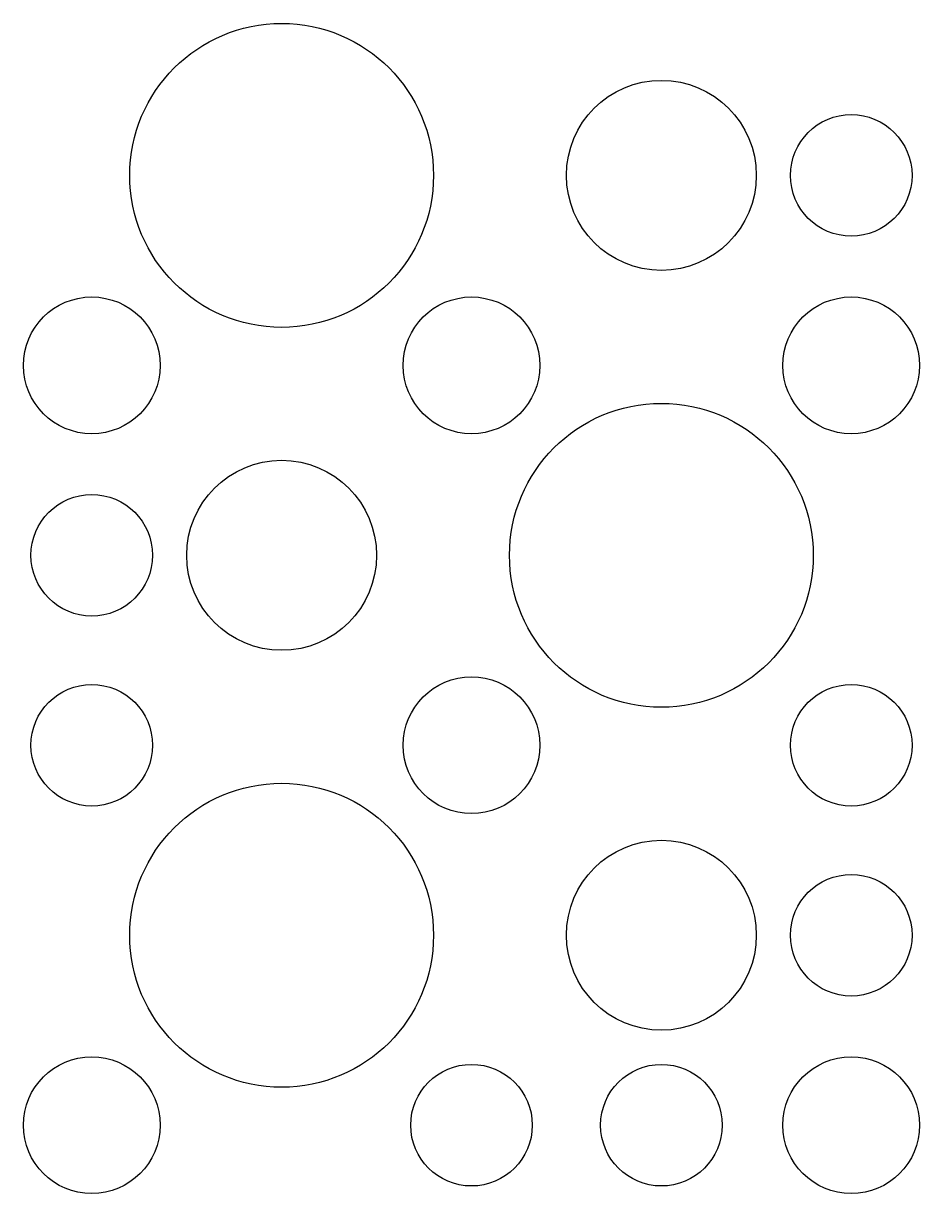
# Model space of a CAD drawing. Extents: x 402 to 638, y -218 to 90.
import ezdxf

# ---------------------------------------------------------------- set-up
doc = ezdxf.new("R2010")
doc.units = 0

msp = doc.modelspace()

# ---------------------------------------------------------------- linework, layer by layer
for centre, radius in [((470, 50), 40), ((570, 50), 25), ((620, 50), 16), ((420, 0), 18), ((520, 0), 18), ((620, 0), 18), ((570, -50), 40), ((470, -50), 25), ((420, -50), 16), ((520, -100), 18), ((420, -100), 16), ((620, -100), 16), ((470, -150), 40), ((570, -150), 25), ((620, -150), 16), ((420, -200), 18), ((520, -200), 16), ((570, -200), 16), ((620, -200), 18)]:
    msp.add_circle(centre, radius)

doc.saveas('drawing.dxf')
